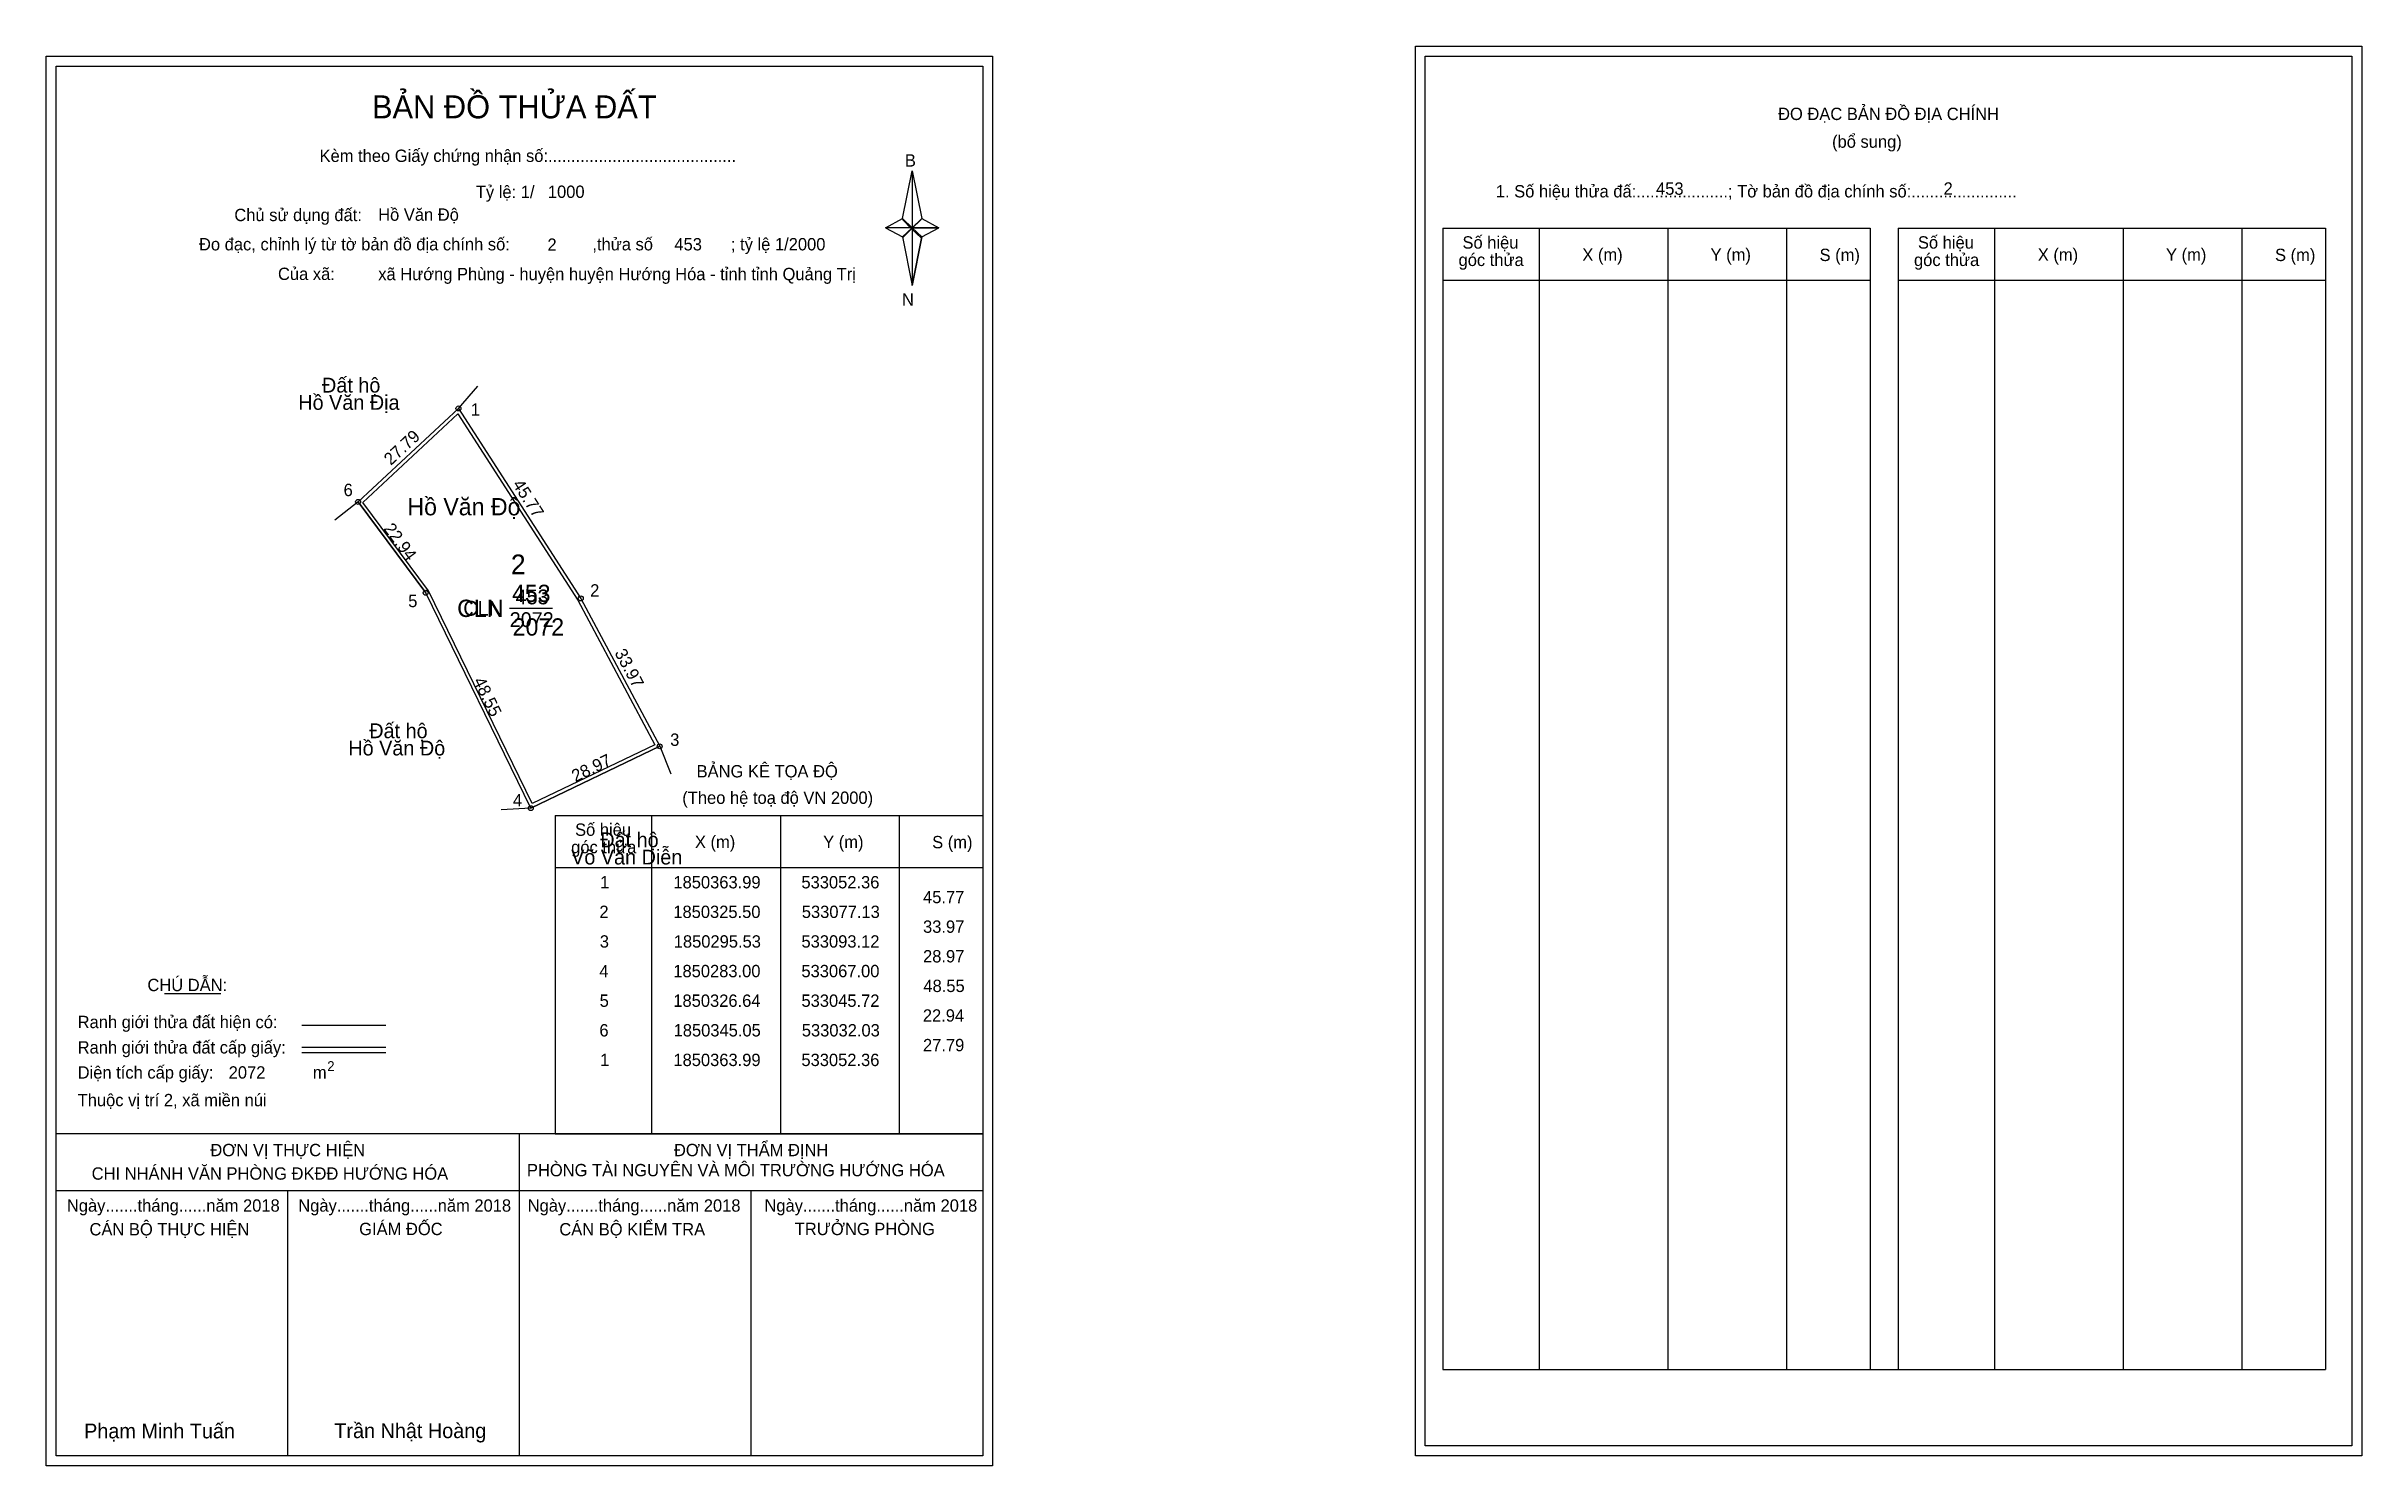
# Model space of a CAD drawing. Extents: x 532969 to 533438, y 1850150 to 1850437.
import ezdxf

# ---------------------------------------------------------------- set-up
doc = ezdxf.new("R2010")
doc.units = 0
for name, color, linetype in [('Level 1', 7, 'Continuous'), ('Level 10', 7, 'Continuous'), ('Level 11', 7, 'Continuous'), ('Level 13', 7, 'Continuous'), ('Level 2', 7, 'Continuous'), ('Level 27', 7, 'Continuous'), ('Level 3', 7, 'Continuous'), ('Level 36', 7, 'Continuous'), ('Level 4', 7, 'Continuous'), ('Level 49', 7, 'Continuous'), ('Level 5', 7, 'Continuous'), ('Level 53', 7, 'Continuous'), ('Level 55', 7, 'Continuous'), ('Level 6', 7, 'Continuous'), ('Level 63', 7, 'Continuous'), ('Level 7', 7, 'Continuous'), ('Level 9', 7, 'Continuous')]:
    doc.layers.add(name, color=color, linetype=linetype)

msp = doc.modelspace()

# ---------------------------------------------------------------- linework, layer by layer
at = {"layer": 'Level 1'}
for p, q in [((532970.87, 1850433.36), (532970.87, 1850433.36)), ((533248.19, 1850435.36), (533248.19, 1850435.36)), ((533142.29, 1850402.48), (533144.26, 1850412.12)), ((533144.26, 1850412.12), (533144.26, 1850400.59)), ((533144.26, 1850412.12), (533146.23, 1850402.48)), ((533138.85, 1850400.59), (533142.29, 1850402.48)), ((533142.29, 1850402.48), (533144.26, 1850400.59)), ((533144.11, 1850400.37), (533142.29, 1850402.26)), ((533144.26, 1850400.59), (533142.29, 1850398.75)), ((533144.11, 1850400.37), (533142.29, 1850398.53)), ((533142.29, 1850398.53), (533144.11, 1850400.37)), ((533146.08, 1850402.26), (533144.11, 1850400.37)), ((533144.11, 1850400.37), (533146.08, 1850402.26)), ((533146.08, 1850398.53), (533144.11, 1850400.37)), ((533146.23, 1850402.48), (533144.26, 1850400.59)), ((533144.26, 1850400.59), (533144.26, 1850388.89)), ((533144.26, 1850400.59), (533149.67, 1850400.59)), ((533144.26, 1850400.59), (533146.23, 1850398.75)), ((533146.23, 1850398.75), (533149.67, 1850400.59)), ((533251.73, 1850400.5), (533338.33, 1850400.5)), ((533271.32, 1850169.24), (533271.32, 1850400.5)), ((533297.39, 1850169.24), (533297.39, 1850400.5)), ((533321.36, 1850400.5), (533321.36, 1850169.24)), ((533338.33, 1850400.5), (533338.33, 1850169.24)), ((533343.98, 1850400.5), (533430.59, 1850400.5)), ((533363.57, 1850169.24), (533363.57, 1850400.5)), ((533389.65, 1850169.24), (533389.65, 1850400.5)), ((533413.62, 1850400.5), (533413.62, 1850169.24)), ((533430.59, 1850400.5), (533430.59, 1850169.24)), ((533142.29, 1850398.75), (533144.26, 1850388.89)), ((533146.23, 1850398.75), (533144.26, 1850388.89)), ((533251.73, 1850389.98), (533338.33, 1850389.98)), ((533343.98, 1850389.98), (533430.59, 1850389.98)), ((533071.97, 1850281.53), (533158.57, 1850281.53)), ((533091.56, 1850217.01), (533091.56, 1850281.53)), ((533117.63, 1850217.01), (533117.63, 1850281.53)), ((533141.6, 1850281.53), (533141.6, 1850217.01)), ((533071.97, 1850271), (533158.57, 1850271)), ((532992.79, 1850245.42), (533004.19, 1850245.42)), ((533020.65, 1850239.02), (533037.67, 1850239.02)), ((533020.65, 1850234.57), (533037.67, 1850234.57)), ((533020.65, 1850233.48), (533037.67, 1850233.48)), ((533077.7, 1850217.01), (532970.87, 1850217.01)), ((533158.57, 1850217.01), (533053.73, 1850217.01)), ((533064.72, 1850151.78), (533064.72, 1850217.01)), ((533071.97, 1850217), (533158.57, 1850217)), ((533158.57, 1850205.46), (532970.87, 1850205.46)), ((533017.79, 1850151.78), (533017.79, 1850205.46)), ((533111.64, 1850151.78), (533111.64, 1850205.46)), ((533251.73, 1850169.24), (533430.59, 1850169.24)), ((533158.57, 1850151.78), (533158.57, 1850151.78)), ((533435.89, 1850153.78), (533435.89, 1850153.78))]:
    msp.add_line(p, q, dxfattribs=at)
for points in [[(533142.29, 1850402.48), (533144.26, 1850412.12), (533144.26, 1850400.59)], [(533138.85, 1850400.59), (533142.29, 1850398.75), (533144.26, 1850400.59)], [(533144.26, 1850400.59), (533146.23, 1850402.48), (533149.67, 1850400.59)], [(533144.26, 1850400.59), (533144.26, 1850388.89), (533146.23, 1850398.75)]]:
    msp.add_lwpolyline(points, close=True, dxfattribs=at)
at = {"layer": 'Level 10'}
for p, q in [((533032.03, 1850345.05), (533045.72, 1850326.64)), ((533067, 1850283), (533093.12, 1850295.53))]:
    msp.add_line(p, q, dxfattribs=at)
for points in [[(533032.03, 1850345.05), (533052.36, 1850363.99), (533077.13, 1850325.5), (533093.12, 1850295.53), (533067, 1850283), (533045.72, 1850326.64)], [(533032.97, 1850344.96), (533052.22, 1850362.91), (533076.53, 1850325.15), (533092.16, 1850295.85), (533067.32, 1850283.93), (533046.32, 1850327.01)]]:
    msp.add_lwpolyline(points, close=True, dxfattribs=at)
at = {"layer": 'Level 11'}
for centre in [(533052.36, 1850363.99), (533032.03, 1850345.05), (533032.03, 1850345.05), (533045.72, 1850326.64), (533077.13, 1850325.5), (533093.12, 1850295.53), (533067, 1850283)]:
    msp.add_circle(centre, 0.5, dxfattribs=at)
at = {"layer": 'Level 27'}
for p, q in [((533052.36, 1850363.99), (533056.28, 1850368.53)), ((533032.03, 1850345.05), (533027.33, 1850341.32)), ((533093.12, 1850295.53), (533095.37, 1850289.97)), ((533067, 1850283), (533061.01, 1850282.64))]:
    msp.add_line(p, q, dxfattribs=at)
at = {"layer": 'Level 3'}
for p, q in [((533251.73, 1850400.5), (533251.73, 1850169.24)), ((533343.98, 1850400.5), (533343.98, 1850169.24)), ((533071.97, 1850281.53), (533071.97, 1850217.01))]:
    msp.add_line(p, q, dxfattribs=at)
at = {"layer": 'Level 63'}
for points in [[(533246.2, 1850437.36), (533437.9, 1850437.36), (533437.9, 1850151.78), (533246.2, 1850151.78)], [(532968.87, 1850435.36), (533160.57, 1850435.36), (533160.57, 1850149.78), (532968.87, 1850149.78)], [(532970.87, 1850433.36), (533158.57, 1850433.36), (533158.57, 1850151.78), (532970.87, 1850151.78)], [(533248.2, 1850435.36), (533435.9, 1850435.36), (533435.9, 1850153.78), (533248.2, 1850153.78)]]:
    msp.add_lwpolyline(points, close=True, dxfattribs=at)
at = {"layer": 'Level 9'}
msp.add_line((533062.73, 1850323.5), (533071.42, 1850323.5), dxfattribs=at)

# ---------------------------------------------------------------- texts
at = {"layer": 'Level 1'}
for s, height, p in [('BẢN ĐỒ THỬA ĐẤT', 4.6657, (533034.84, 1850422.76)), ('ĐO ĐẠC BẢN ĐỒ ĐỊA CHÍNH', 2.5, (533319.67, 1850422.42)), ('(bổ sung)', 2.5, (533330.61, 1850416.8)), ('Kèm theo Giấy chứng nhận số:.........................................', 2.5, (533024.22, 1850413.93)), ('B', 2.5, (533142.8, 1850412.99)), ('1. Số hiệu thửa đấ:....................; Tờ bản đồ địa chính số:.......................', 2.5, (533262.5, 1850406.74)), ('Chủ sử dụng đất:', 2.5, (533006.96, 1850401.94)), ('Số hiệu', 2.5, (533255.74, 1850396.37)), ('Số hiệu', 2.5, (533348, 1850396.37)), ('Đo đạc, chỉnh lý từ tờ bản đồ địa chính số:                  ,thửa số                 ; tỷ lệ 1/2000', 2.5, (532999.8, 1850396.01)), ('góc thửa', 2.5, (533254.95, 1850392.84)), ('X (m)', 2.5, (533280.02, 1850393.9)), ('Y (m)', 2.5, (533306, 1850393.9)), ('S (m)', 2.5, (533328.08, 1850393.85)), ('góc thửa', 2.5, (533347.21, 1850392.84)), ('X (m)', 2.5, (533372.28, 1850393.9)), ('Y (m)', 2.5, (533398.26, 1850393.9)), ('S (m)', 2.5, (533420.34, 1850393.85)), ('Của xã:', 2.5, (533015.8, 1850390.01)), ('N', 2.5, (533142.2, 1850384.82)), ('BẢNG KÊ TỌA ĐỘ', 2.5, (533100.6, 1850289.23)), ('(Theo hệ toạ độ VN 2000)', 2.5, (533097.7, 1850283.87)), ('Số hiệu', 2.5, (533075.98, 1850277.4)), ('X (m)', 2.5, (533100.26, 1850274.92)), ('Y (m)', 2.5, (533126.24, 1850274.92)), ('S (m)', 2.5, (533148.32, 1850274.87)), ('góc thửa', 2.5, (533075.19, 1850273.87)), ('CHÚ DẪN:', 2.5, (532989.35, 1850245.93)), ('Ranh giới thửa đất hiện có:', 2.5, (532975.22, 1850238.43)), ('Ranh giới thửa đất cấp giấy:', 2.5, (532975.22, 1850233.29)), ('Diện tích cấp giấy:', 2.5, (532975.22, 1850228.21)), ('m', 2.5, (533022.87, 1850228.23)), ('2', 2, (533025.77, 1850229.74)), ('Thuộc vị trí 2, xã miền núi', 2.5, (532975.22, 1850222.61)), ('ĐƠN VỊ THỰC HIỆN', 2.5, (533002.1, 1850212.49)), ('PHÒNG TÀI NGUYÊN VÀ MÔI TRƯỜNG HƯỚNG HÓA', 2.5, (533066.23, 1850208.42)), ('ĐƠN VỊ THẨM ĐỊNH', 2.5, (533096.01, 1850212.49)), ('CHI NHÁNH VĂN PHÒNG ĐKĐĐ HƯỚNG HÓA', 2.5, (532978.06, 1850207.73)), ('Ngày.......tháng......năm 2018', 2.5, (532973.04, 1850201.25)), ('Ngày.......tháng......năm 2018', 2.5, (533019.91, 1850201.25)), ('Ngày.......tháng......năm 2018', 2.5, (533066.38, 1850201.25)), ('Ngày.......tháng......năm 2018', 2.5, (533114.34, 1850201.25)), ('CÁN BỘ THỰC HIỆN', 2.5, (532977.62, 1850196.44)), ('GIÁM ĐỐC', 2.5, (533032.25, 1850196.5)), ('CÁN BỘ KIỂM TRA', 2.5, (533072.79, 1850196.44)), ('TRƯỞNG PHÒNG', 2.5, (533120.48, 1850196.5)), ('Phạm Minh Tuấn', 3, (532976.53, 1850155.32)), ('Trần Nhật Hoàng', 3, (533027.22, 1850155.37))]:
    msp.add_text(s, height=height, dxfattribs=at).set_placement(p)
at = {"layer": 'Level 11'}
msp.add_text('Tỷ lệ: 1/', height=2.5, dxfattribs=at).set_placement((533055.88, 1850406.62))
at = {"layer": 'Level 13'}
for s, p in [('CLN', (533053.34, 1850322)), ('453', (533063.93, 1850324.3)), ('2072', (533062.73, 1850319.7))]:
    msp.add_text(s, height=3, dxfattribs=at).set_placement(p)
at = {"layer": 'Level 2'}
msp.add_text('Hồ Văn Độ', height=3.5, dxfattribs=at).set_placement((533042.02, 1850342.33))
at = {"layer": 'Level 3'}
msp.add_text('CLN', height=3.5, dxfattribs=at).set_placement((533052.1, 1850321.74))
at = {"layer": 'Level 36'}
for s, p in [('Hồ Văn Địa', (533019.91, 1850363.71)), ('Đất hộ', (533024.72, 1850367.21)), ('Đất hộ', (533034.29, 1850297.18)), ('Hồ Văn Độ', (533030.05, 1850293.68)), ('Đất hộ', (533081.09, 1850275.09)), ('Võ Văn Diễn', (533075.18, 1850271.59))]:
    msp.add_text(s, height=3, dxfattribs=at).set_placement(p)
at = {"layer": 'Level 4'}
msp.add_text('453', height=3.5, dxfattribs=at).set_placement((533063.2, 1850324.77))
at = {"layer": 'Level 49'}
for s, rotation, p in [('27.79', 42.9728, (533038.67, 1850352.33)), ('45.77', 302.7631, (533063.21, 1850348.6)), ('22.94', 306.6351, (533037.08, 1850339.61)), ('33.97', 298.0814, (533083.91, 1850314.48)), ('48.55', 295.9951, (533055.31, 1850308.8)), ('28.97', 25.6275, (533076.04, 1850288.22))]:
    msp.add_text(s, height=2.5, rotation=rotation, dxfattribs=at).set_placement(p)
at = {"layer": 'Level 5'}
msp.add_text('2072', height=3.5, dxfattribs=at).set_placement((533063.34, 1850317.96))
at = {"layer": 'Level 53'}
for s, p in [('1', (533081.06, 1850266.75)), ('1850363.99', (533095.9, 1850266.75)), ('533052.36', (533121.83, 1850266.75)), ('2', (533080.91, 1850260.75)), ('1850325.50', (533095.88, 1850260.75)), ('533077.13', (533121.91, 1850260.75)), ('45.77', (533146.47, 1850263.75)), ('33.97', (533146.47, 1850257.75)), ('3', (533080.99, 1850254.75)), ('1850295.53', (533095.97, 1850254.75)), ('533093.12', (533121.84, 1850254.75)), ('28.97', (533146.47, 1850251.75)), ('4', (533080.9, 1850248.75)), ('1850283.00', (533095.88, 1850248.75)), ('533067.00', (533121.83, 1850248.75)), ('5', (533080.96, 1850242.75)), ('1850326.64', (533095.88, 1850242.75)), ('533045.72', (533121.84, 1850242.75)), ('48.55', (533146.54, 1850245.75)), ('22.94', (533146.43, 1850239.75)), ('6', (533080.91, 1850236.75)), ('1850345.05', (533095.94, 1850236.75)), ('533032.03', (533121.91, 1850236.75)), ('27.79', (533146.46, 1850233.75)), ('1', (533081.06, 1850230.75)), ('1850363.99', (533095.9, 1850230.75)), ('533052.36', (533121.83, 1850230.75))]:
    msp.add_text(s, height=2.5, dxfattribs=at).set_placement(p)
at = {"layer": 'Level 55'}
for s, height, p in [('1', 0.4, (533052.25, 1850363.99)), ('0', 0.11, (533052.32, 1850363.88)), ('0', 0.11, (533052.32, 1850363.88)), ('0', 0.11, (533052.32, 1850363.88)), ('0', 0.11, (533052.32, 1850363.88)), ('6', 0.4, (533031.89, 1850345.05)), ('0', 0.11, (533031.99, 1850344.94)), ('0', 0.11, (533031.99, 1850344.94)), ('0', 0.11, (533031.99, 1850344.94)), ('5', 0.4, (533045.59, 1850326.64)), ('0', 0.11, (533045.68, 1850326.53)), ('2', 0.4, (533076.99, 1850325.5)), ('0', 0.11, (533077.09, 1850325.39)), ('0', 0.11, (533077.09, 1850325.39)), ('3', 0.4, (533093, 1850295.53)), ('0', 0.11, (533093.08, 1850295.42)), ('0', 0.11, (533093.08, 1850295.42)), ('0', 0.11, (533093.08, 1850295.42)), ('4', 0.4, (533066.86, 1850283)), ('0', 0.11, (533066.96, 1850282.89)), ('0', 0.11, (533066.96, 1850282.89))]:
    msp.add_text(s, height=height, dxfattribs=at).set_placement(p)
at = {"layer": 'Level 6'}
for s, p in [('1000', (533070.47, 1850406.64)), ('453', (533294.95, 1850407.28)), ('2', (533353.2, 1850407.3)), ('Hồ Văn Độ', (533036.09, 1850402.01)), ('2', (533070.39, 1850395.92)), ('453', (533096.1, 1850396)), ('xã Hướng Phùng - huyện huyện Hướng Hóa - tỉnh tỉnh Quảng Trị', (533036.11, 1850389.97)), ('2072', (533005.81, 1850228.21))]:
    msp.add_text(s, height=2.5, dxfattribs=at).set_placement(p)
at = {"layer": 'Level 7'}
msp.add_text('2', height=4, dxfattribs=at).set_placement((533062.98, 1850330.39))
at = {"layer": 'Level 9'}
for s, p in [('1', (533054.86, 1850362.52)), ('6', (533029.09, 1850346.23)), ('5', (533042.18, 1850323.73)), ('2', (533079.04, 1850325.87)), ('3', (533095.25, 1850295.63)), ('4', (533063.38, 1850283.36))]:
    msp.add_text(s, height=2.5, dxfattribs=at).set_placement(p)

doc.saveas('drawing.dxf')
